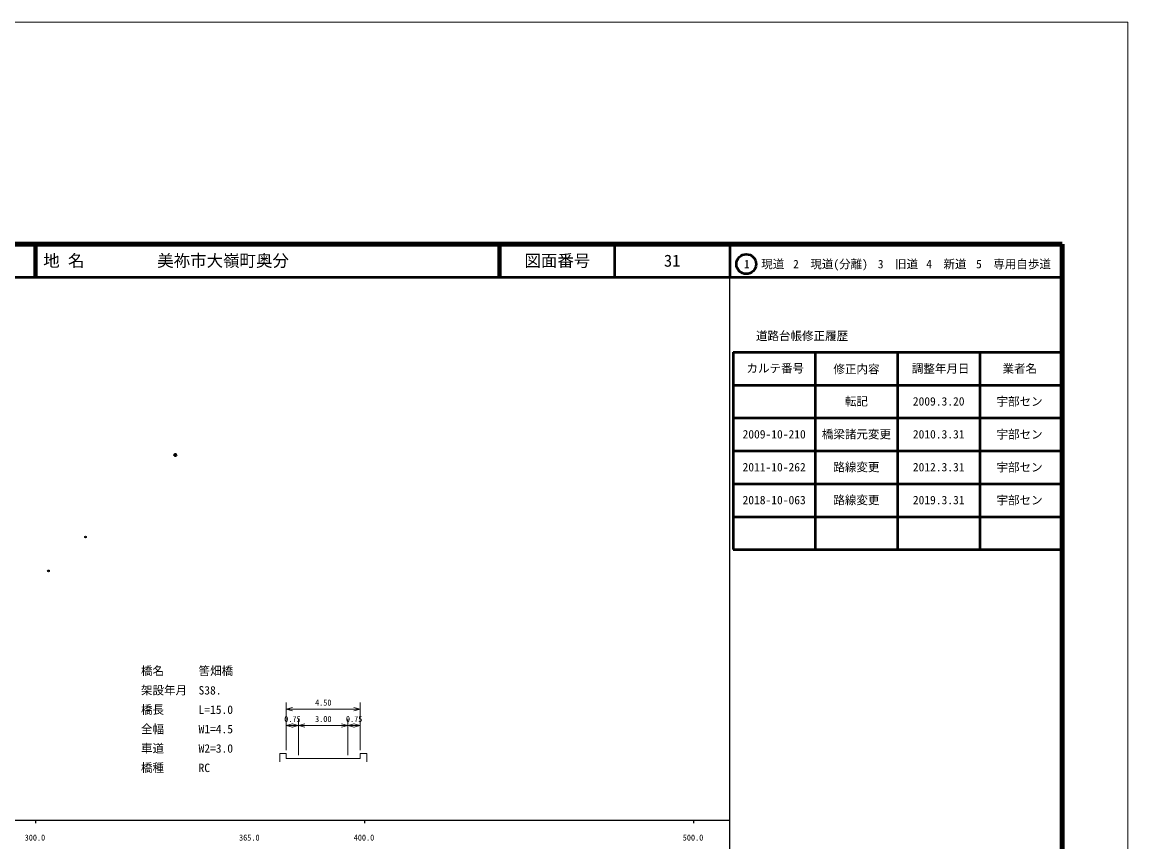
# Model space of a CAD drawing. Units: millimetres on the paper, with parts at other scales. Extents: x 0 to 700, y -48 to 448.
# Drawn here: x 363.9 to 700, y 198.4 to 447.5 of the extents above; entities that cross this region are included whole.
import ezdxf
from ezdxf.enums import TextEntityAlignment as Align

# ---------------------------------------------------------------- set-up
doc = ezdxf.new("R2010")
doc.units = ezdxf.units.MM
doc.header["$PDMODE"] = 32
doc.header["$PDSIZE"] = 0.5
doc.layers.add('S-OTRS', color=6, linetype='Continuous')
doc.layers.add('朱書', color=1, linetype='Continuous')
for name, color, linetype, lineweight in [('S-STR-HTXT', 7, 'Continuous', 13), ('S-TTL', 2, 'Continuous', 50), ('S-TTL-BAND', 7, 'Continuous', 25), ('S-TTL-LINE', 7, 'Continuous', 50), ('S-TTL-TXT', 7, 'Continuous', 25), ('作業レイヤ1', 7, 'Continuous', 13)]:
    doc.layers.add(name, color=color, linetype=linetype, lineweight=lineweight)
doc.styles.add('ＭＳ ゴシック', font='')
doc.styles.get('ＭＳ ゴシック').set_extended_font_data('MS Gothic')

msp = doc.modelspace()

# ---------------------------------------------------------------- linework, layer by layer
at = {"layer": 'S-OTRS'}
for p in [(383.21, 291.009), (371.943, 280.714)]:
    msp.add_point(p, dxfattribs=at)
at = {"layer": 'S-STR-HTXT'}
for p, q in [((444.225, 226.227), (444.225, 240.727)), ((446.157, 239.245), (444.225, 238.727)), ((444.225, 238.727), (466.725, 238.727)), ((444.225, 238.727), (446.157, 238.21)), ((466.725, 238.727), (464.793, 239.245)), ((464.793, 238.21), (466.725, 238.727)), ((466.725, 226.227), (466.725, 240.727)), ((447.975, 224.727), (447.975, 235.727)), ((462.975, 224.727), (462.975, 235.727)), ((446.157, 234.245), (444.225, 233.727)), ((444.225, 233.727), (447.975, 233.727)), ((444.225, 233.727), (446.157, 233.21)), ((447.975, 233.727), (446.043, 234.245)), ((446.043, 233.21), (447.975, 233.727)), ((449.907, 234.245), (447.975, 233.727)), ((447.975, 233.727), (462.975, 233.727)), ((447.975, 233.727), (449.907, 233.21)), ((462.975, 233.727), (461.043, 234.245)), ((461.043, 233.21), (462.975, 233.727)), ((464.907, 234.245), (462.975, 233.727)), ((462.975, 233.727), (466.725, 233.727)), ((462.975, 233.727), (464.907, 233.21)), ((466.725, 233.727), (464.793, 234.245)), ((464.793, 233.21), (466.725, 233.727)), ((442.225, 225.227), (444.225, 225.227)), ((442.225, 225.227), (442.225, 222.727)), ((444.225, 223.727), (444.225, 225.227)), ((466.725, 223.727), (466.725, 225.227)), ((466.725, 225.227), (468.725, 225.227)), ((468.725, 225.227), (468.725, 222.727)), ((444.225, 223.727), (447.975, 223.727)), ((447.975, 223.727), (462.975, 223.727)), ((462.975, 223.727), (466.725, 223.727))]:
    msp.add_line(p, q, dxfattribs=at)
at = {"layer": 'S-TTL', "lineweight": 140}
for p, q in [((680, 380), (40, 380)), ((680, 20), (680, 380))]:
    msp.add_line(p, q, dxfattribs=at)
at = {"layer": 'S-TTL'}
for p, q in [((580, 347.197), (580, 287.197)), ((580, 347.197), (680, 347.197)), ((580, 287.197), (680, 287.197))]:
    msp.add_line(p, q, dxfattribs=at)
at = {"layer": 'S-TTL', "color": 6}
msp.add_point((410.527, 315.964), dxfattribs=at)
at = {"layer": 'S-TTL-BAND'}
for p, q in [((579, 20), (579, 370)), ((40, 205), (579, 205)), ((368, 205), (368, 204)), ((468, 205), (468, 204)), ((568, 205), (568, 204))]:
    msp.add_line(p, q, dxfattribs=at)
at = {"layer": 'S-TTL-LINE'}
for p, q in [((367.75, 380), (367.75, 370)), ((368.25, 380), (368.25, 370)), ((508.747, 380), (508.747, 370)), ((509.247, 380), (509.247, 370)), ((543.997, 380), (543.997, 370)), ((579, 380), (579, 370)), ((40, 370), (680, 370)), ((605, 347.197), (605, 287.197)), ((630, 347.197), (630, 287.197)), ((655, 347.197), (655, 287.197)), ((580, 337.197), (680, 337.197)), ((580, 327.197), (680, 327.197)), ((580, 317.197), (680, 317.197)), ((580, 307.197), (680, 307.197)), ((580, 297.197), (680, 297.197))]:
    msp.add_line(p, q, dxfattribs=at)
msp.add_circle((584.031, 373.958), 3, dxfattribs=at)
at = {"layer": '作業レイヤ1'}
msp.add_lwpolyline([(0, -47.5), (700, -47.5), (700, 447.5), (0, 447.5)], close=True, dxfattribs=at)

# ---------------------------------------------------------------- texts
at = {"layer": 'S-STR-HTXT', "style": 'ＭＳ ゴシック'}
for s, p in [('橋名\u3000\u3000\u3000筈畑橋', (400.073, 248.264)), ('架設年月\u3000S38.', (400.073, 242.373)), ('橋長\u3000\u3000\u3000L=15.0', (400.073, 236.482)), ('全幅\u3000\u3000\u3000W1=4.5', (400.073, 230.591)), ('車道\u3000\u3000\u3000W2=3.0', (400.073, 224.699)), ('橋種\u3000\u3000\u3000RC', (400.073, 218.808))]:
    msp.add_text(s, height=2.566, dxfattribs=at).set_placement(p, align=Align.BOTTOM_LEFT)
for s, p in [('4.50', (455.475, 239.227)), ('0.75', (446.1, 234.227)), ('3.00', (455.475, 234.227)), ('0.75', (464.85, 234.227))]:
    msp.add_text(s, height=1.833, dxfattribs=at).set_placement(p, align=Align.BOTTOM_CENTER)
at = {"layer": 'S-TTL-BAND', "style": 'ＭＳ ゴシック'}
for s, p in [('300.0', (367.844, 198.195)), ('365.0', (433, 198.195)), ('400.0', (467.844, 198.195)), ('500.0', (567.844, 198.195))]:
    msp.add_text(s, height=1.833, dxfattribs=at).set_placement(p, align=Align.BOTTOM_CENTER)
at = {"layer": 'S-TTL-TXT', "style": 'ＭＳ ゴシック'}
for s, p in [('地 名', (370.38, 375)), ('美祢市大嶺町奥分', (405.024, 375))]:
    msp.add_text(s, height=3.666, dxfattribs=at).set_placement(p, align=Align.MIDDLE_LEFT)
for s, height, p in [('図面番号', 3.666, (526.622, 375)), ('1\u3000現道', 2.566, (589.448, 373.958)), ('2\u3000現道(分離)', 2.566, (609.619, 373.958)), ('3\u3000旧道', 2.566, (630.121, 373.958)), ('4\u3000新道', 2.566, (644.824, 373.958)), ('5\u3000専用自歩道', 2.566, (665.228, 373.958)), ('道路台帳修正履歴', 2.566, (600.968, 352.113)), ('カルテ番号', 2.566, (592.839, 342.277)), ('修正内容', 2.566, (617.509, 342.023)), ('調整年月日', 2.566, (643.089, 342.197)), ('業者名', 2.566, (667.134, 342.197)), ('転記', 2.566, (617.5, 332.245)), ('2009.3.20', 2.566, (642.5, 332.245)), ('宇部セン', 2.566, (667.077, 332.189)), ('2009-10-210', 2.566, (592.5, 322.245)), ('橋梁諸元変更', 2.566, (617.5, 322.245)), ('2010.3.31', 2.566, (642.5, 322.245)), ('宇部セン', 2.566, (667.077, 322.189)), ('2011-10-262', 2.566, (592.5, 312.245)), ('路線変更', 2.566, (617.5, 312.245)), ('2012.3.31', 2.566, (642.5, 312.245)), ('宇部セン', 2.566, (667.077, 312.189)), ('2018-10-063', 2.566, (592.5, 302.245)), ('路線変更', 2.566, (617.5, 302.245)), ('2019.3.31', 2.566, (642.5, 302.245)), ('宇部セン', 2.566, (667.077, 302.189))]:
    msp.add_text(s, height=height, dxfattribs=at).set_placement(p, align=Align.MIDDLE_CENTER)
at = {"layer": '朱書', "style": 'ＭＳ ゴシック'}
msp.add_text('31', height=3.666, dxfattribs=at).set_placement((561.497, 375), align=Align.MIDDLE_CENTER)

doc.saveas('drawing.dxf')
